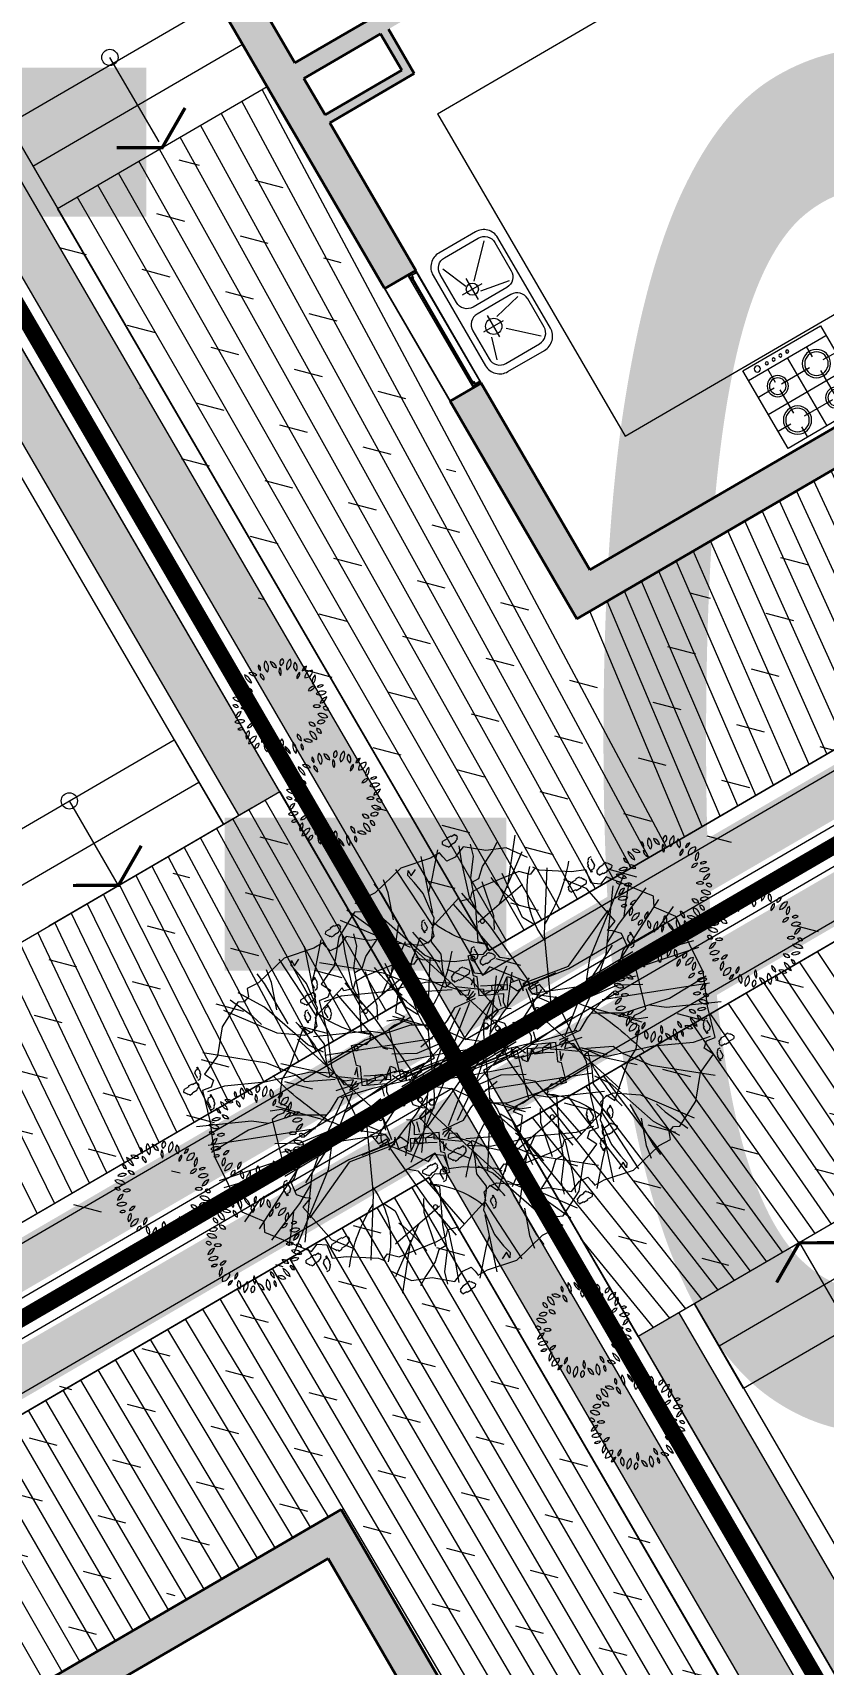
# Model space of a CAD drawing. Header units: millimetres. Extents: x 403824132 to 733479728, y 1974822364 to 2151530530.
# Drawn here: x 568696584 to 568701455, y 2063086660 to 2063096711 of the extents above; entities that cross this region are included whole.
import ezdxf
from ezdxf.enums import TextEntityAlignment as Align
from ezdxf.xclip import XClip

# ---------------------------------------------------------------- set-up
doc = ezdxf.new("R2010")
doc.units = ezdxf.units.MM
doc.linetypes.add('ACAD_ISO07W100', pattern=[3, 0, -3])
doc.linetypes.add('CENTER', pattern=[3, 1.5, -0.5, 0.5, -0.5])
for name, color, linetype, lineweight in [('A-DIM', 251, 'Continuous', 15), ('A-HATCH', 251, 'Continuous', 5), ('A-TUONG', 255, 'Continuous', 35), ('E- CHU THICH', 162, 'Continuous', 13), ('E- RANH GIOI', 1, 'CENTER', 13), ('E- THAY', 9, 'Continuous', 20), ('E-Manh', 251, 'Continuous', 13), ('i_Cay', 114, 'Continuous', 13), ('i_Hatch', 250, 'Continuous', 13), ('i_ThietBi', 32, 'Continuous', 13), ('LD-CUA', 146, 'Continuous', 13), ('LD-THAY', 9, 'Continuous', 13), ('Wipeout', 252, 'ACAD_ISO07W100', 0)]:
    doc.layers.add(name, color=color, linetype=linetype, lineweight=lineweight)
for name, color, linetype in [('ChiaLo', 128, 'CENTER'), ('loKBT', 42, 'Continuous'), ('text', 7, 'Continuous')]:
    doc.layers.add(name, color=color, linetype=linetype)
doc.styles.add('text', font='')
doc.styles.get('text').set_extended_font_data('.VnArial NarrowH')

# ---------------------------------------------------------------- blocks, each defined once
blk = doc.blocks.new('A$C2ED4656C')
blk.add_wipeout([(432.09, 910), (480.9, 907.66), (546.66, 896.48), (608.98, 876.78), (692.17, 834.35), (754.34, 787.04), (813.89, 722.78), (858.22, 653.7), (891.59, 573.45), (911.26, 476.64), (913.06, 408.88), (902.68, 328.53), (877.96, 248.66), (831.52, 161.66), (778.56, 96.3), (701.34, 31.65), (629.01, -8.39), (563.62, -32.04), (488.21, -46.88), (402.78, -49.01), (308.58, -33.45), (225.91, -2.78), (146.73, 45.1), (71.56, 114.76), (24.77, 178.37), (-14.12, 256.77), (-36.77, 333.96), (-46.47, 431.35), (-41.56, 498.47), (-25.1, 571.64), (-0.58, 634.82), (37.64, 701.43), (69.8, 743.21), (103.01, 778.08), (165.07, 827.91), (224.2, 861.95), (305.16, 892.52), (368.08, 905.52), (428.37, 909.97)]).dxf.layer = 'Wipeout'
at = {"color": 8}
for radius in [480, 410]:
    blk.add_circle((433.53, 430), radius, dxfattribs=at)
at = {"style": 'text'}
blk.add_attdef('CT1', text='', height=350, rotation=0, dxfattribs=at).set_placement((433.53, 430), align=Align.MIDDLE)
blk = doc.blocks.new('MA LO')
at = {"layer": 'text'}
ref = blk.add_blockref('A$C2ED4656C', (-59922, -71293, 0), dxfattribs=dict(at, xscale=20.97916607567742, yscale=20.97916607567742, zscale=20.97916607567742, rotation=4.338240580515711))
ref.add_attrib('CT1', 'BT-02', dxfattribs={"layer": '0', "height": 8265.4, "style": 'text', "width": 0.75}).set_placement((-51536, -61610, 0), align=Align.MIDDLE)
blk = doc.blocks.new('A$C395E768C')
at = {"layer": 'i_ThietBi'}
for p, q in [((-125, -65.8), (-125, 0)), ((0, -438.6), (0, 0)), ((125, -85.5), (125, 0)), ((-168.9, -109.6), (-250, -109.6)), ((-125, -304.8), (-125, -153.5)), ((100.9, -109.6), (-81.1, -109.6)), ((125, -285.1), (125, -133.8)), ((149.1, -109.6), (250, -109.6)), ((-250, -219.3), (250, -219.3)), ((-149.1, -328.9), (-250, -328.9)), ((-125, -353.1), (-125, -438.6)), ((-100.9, -328.9), (81.1, -328.9)), ((168.9, -328.9), (250, -328.9)), ((-250, -438.6), (250, -438.6)), ((125, -372.8), (125, -438.6))]:
    blk.add_line(p, q, dxfattribs=at)
blk.add_lwpolyline([(250, -500), (250, 0), (-250, 0), (-250, -500)], close=True, dxfattribs=at)
for centre, radius in [((-125, -109.6), 78.9), ((-125, -109.6), 65.8), ((125, -109.6), 59.2), ((125, -109.6), 46.1), ((-125, -328.9), 59.2), ((125, -328.9), 78.9), ((125, -328.9), 65.8), ((-125, -328.9), 46.1), ((-175.4, -469.3), 17.5), ((-114, -469.3), 8.77), ((-70.2, -469.3), 8.77), ((-26.3, -469.3), 8.77), ((17.5, -469.3), 8.77)]:
    blk.add_circle(centre, radius, dxfattribs=at)
blk = doc.blocks.new('CR')
at = {"layer": 'i_ThietBi', "ltscale": 0.5}
for p, q in [((7158371, 838004), (7158534, 837855)), ((7158637, 837855), (7158679, 837993)), ((7158592, 837879), (7158592, 837729)), ((7158371, 837721), (7158545, 837763)), ((7158525, 837805), (7158664, 837805)), ((7158550, 837577), (7158368, 837611)), ((7158524, 837542), (7158663, 837542)), ((7158591, 837616), (7158591, 837466)), ((7158556, 837505), (7158379, 837322)), ((7158618, 837507), (7158685, 837345))]:
    blk.add_line(p, q, dxfattribs=at)
for points in [[(7158297, 837989), (7158297, 837347, 0.414214), (7158397, 837247), (7158657, 837247, 0.414214), (7158757, 837347), (7158757, 837989, 0.414214), (7158657, 838089), (7158397, 838089, 0.414214)], [(7158327, 837964), (7158327, 837764, 0.414214), (7158402, 837689), (7158642, 837689, 0.414214), (7158717, 837764), (7158717, 837964, 0.414214), (7158642, 838039), (7158402, 838039, 0.414214)], [(7158327, 837564, -0.414214), (7158402, 837639), (7158642, 837639, -0.414214), (7158717, 837564), (7158717, 837364, -0.414214), (7158642, 837289), (7158402, 837289, -0.414214), (7158327, 837364)]]:
    blk.add_lwpolyline(points, format="xyb", close=True, dxfattribs=at)
for centre, radius in [((7158592, 837805), 50), ((7158591, 837542), 37.5)]:
    blk.add_circle(centre, radius, dxfattribs=at)
blk = doc.blocks.new('SFFSF')
h = blk.add_hatch(color=250)
h.paths.add_polyline_path([(339647, 104917), (339647, 104892), (339678, 104892), (339678, 104899), (339675, 104899, 1), (339675, 104897), (339677, 104897), (339677, 104893), (339663, 104893), (339663, 104916), (339677, 104916), (339677, 104912), (339675, 104912, 1), (339675, 104911), (339678, 104911), (339678, 104917)])
h.paths.add_polyline_path([(339648, 104916), (339662, 104916), (339662, 104893), (339648, 104893)], flags=16)
blk.add_lwpolyline([(339663, 104893), (339663, 104916), (339677, 104916), (339677, 104912), (339675, 104912, 1), (339675, 104911), (339678, 104911), (339678, 104917), (339647, 104917), (339647, 104892), (339678, 104892), (339678, 104899), (339675, 104899, 1), (339675, 104897), (339677, 104897), (339677, 104893)], format="xyb", close=True)
blk.add_lwpolyline([(339662, 104893), (339662, 104916), (339648, 104916), (339648, 104893)], close=True)
blk = doc.blocks.new('DDDDA')
blk.add_hatch(color=250).paths.add_polyline_path([(339344, 104971), (339344, 104969), (339333, 104969), (339333, 104958), (339344, 104958), (339344, 104957, 0.240391), (339347, 104961), (339336, 104961), (339336, 104967), (339347, 104967, 0.240391)])
blk.add_lwpolyline([(339344, 104971), (339344, 104969), (339333, 104969), (339333, 104958), (339344, 104958), (339344, 104957, 0.240391), (339347, 104961), (339336, 104961), (339336, 104967), (339347, 104967, 0.240391)], format="xyb", close=True)
blk = doc.blocks.new('*U234')
for points in [[(22, 22), (0, 22), (0, 28), (1, 28), (1, 23), (18, 23), (18, 63), (9, 63), (9, 72), (5, 74), (5, 83), (9, 86), (9, 93), (1, 93), (1, 89), (0, 89), (0, 94), (10, 94), (10, 93), (10, 91), (10, 82), (9, 82), (9, 84), (6, 82), (6, 75), (9, 73), (9, 75), (10, 75), (10, 64), (19, 64), (19, 23), (22, 23)], [(1045, 22), (1067, 22), (1067, 28), (1065, 28), (1065, 23), (1049, 23), (1049, 63), (1058, 63), (1058, 72), (1062, 74), (1062, 83), (1058, 86), (1058, 93), (1065, 93), (1065, 89), (1067, 89), (1067, 94), (1057, 94), (1057, 93), (1057, 91), (1057, 82), (1058, 82), (1058, 84), (1060, 82), (1060, 75), (1058, 73), (1058, 75), (1057, 75), (1057, 64), (1048, 64), (1048, 23), (1045, 23)]]:
    blk.add_hatch(color=250).paths.add_polyline_path(points)
for p, q in [((10, 94), (1057, 94)), ((22, 22), (1045, 22))]:
    blk.add_line(p, q)
for points in [[(9, 93), (9, 86), (5, 83), (5, 74), (9, 72), (9, 63), (18, 63), (18, 23), (1, 23), (1, 28), (0, 28), (0, 22), (22, 22), (22, 23), (19, 23), (19, 64), (10, 64), (10, 75), (9, 75), (9, 73), (6, 75), (6, 82), (9, 84), (9, 82), (10, 82), (10, 93), (10, 93), (10, 94), (0, 94), (0, 89), (1, 89), (1, 93), (9, 93)], [(1058, 93), (1058, 86), (1062, 83), (1062, 74), (1058, 72), (1058, 63), (1049, 63), (1049, 23), (1065, 23), (1065, 28), (1067, 28), (1067, 22), (1045, 22), (1045, 23), (1048, 23), (1048, 64), (1057, 64), (1057, 75), (1058, 75), (1058, 73), (1060, 75), (1060, 82), (1058, 84), (1058, 82), (1057, 82), (1057, 93), (1057, 93), (1057, 94), (1067, 94), (1067, 89), (1065, 89), (1065, 93), (1058, 93)]]:
    blk.add_lwpolyline(points)
blk.add_lwpolyline([(1031, 76), (36, 76), (36, 82), (1031, 82)], close=True)
at = {"xscale": -1, "rotation": 180}
blk.add_blockref('SFFSF', (-339635, 104983), dxfattribs=at)
blk.add_blockref('DDDDA', (-339300, -104885))
at = {"xscale": -1}
blk.add_blockref('DDDDA', (340366, -104885), dxfattribs=at)
at = {"rotation": 180}
blk.add_blockref('SFFSF', (340701, 104983), dxfattribs=at)
blk = doc.blocks.new('TANG 1 BT1')
at = {"layer": 'A-HATCH'}
h = blk.add_hatch(color=256, dxfattribs=at)
h.dxf.hatch_style = 1
h.paths.add_polyline_path([(7158834, 839217), (7158834, 837892), (7159054, 837892), (7159054, 839437), (7153914, 839437), (7153914, 839217)])
h.paths.add_polyline_path([(7150554, 839437), (7150554, 838369), (7150774, 838369), (7150774, 839217), (7151514, 839217), (7151514, 839437)])
h.paths.add_polyline_path([(7150774, 836569), (7150554, 836569), (7150554, 835617), (7151104, 835617), (7151104, 835319), (7151324, 835319), (7151324, 835617), (7152824, 835617), (7152824, 833427), (7152714, 833427), (7152714, 833317), (7152934, 833317), (7152934, 835727), (7150774, 835727)])
h.paths.add_polyline_path([(7151324, 834519), (7151104, 834519), (7151104, 832827), (7151324, 832827), (7151324, 833317), (7151914, 833317), (7151914, 833427), (7151324, 833427)])
h.paths.add_polyline_path([(7158834, 835617), (7158834, 834617), (7159054, 834617), (7159054, 835947), (7159054, 837092), (7158834, 837092), (7158834, 836042), (7158234, 836042), (7158234, 835727), (7156074, 835727), (7156074, 835617)])
h.paths.add_polyline_path([(7158834, 835727), (7158289, 835727), (7158289, 835987), (7158834, 835987)], flags=16)
h.paths.add_polyline_path([(7158434, 831597), (7158434, 831392), (7158834, 831392), (7158834, 827617), (7158354, 827617), (7158354, 827397), (7159054, 827397), (7159054, 832817), (7158834, 832817), (7158834, 831817), (7156074, 831817), (7156074, 831597)])
h.paths.add_polyline_path([(7158834, 831597), (7158834, 831447), (7158489, 831447), (7158489, 831597)], flags=16)
h.paths.add_polyline_path([(7152934, 831707), (7152934, 831817), (7151324, 831817), (7151324, 831927), (7151104, 831927), (7151104, 831817), (7150554, 831817), (7150554, 830867), (7150774, 830867), (7150774, 831707)])
h.paths.add_polyline_path([(7150554, 828527), (7150774, 828527), (7150774, 830067), (7150554, 830067)])
h.paths.add_polyline_path([(7151704, 827397), (7152404, 827397), (7152404, 827617), (7150774, 827617), (7150774, 827727), (7150554, 827727), (7150554, 827617), (7150554, 827397), (7151404, 827397), (7151404, 827397)])
h.paths.add_polyline_path([(7154605, 827617), (7154605, 827397), (7155304, 827397), (7155304, 827397), (7155604, 827397), (7156654, 827397), (7156654, 827617)])
h.paths.add_polyline_path([(7150304, 831817), (7150304, 831197), (7150554, 831197), (7150554, 831307), (7150414, 831307), (7150414, 831707), (7150554, 831707), (7150554, 831817)])
h.paths.add_polyline_path([(7150304, 836228), (7150304, 835617), (7150554, 835617), (7150554, 835727), (7150414, 835727), (7150414, 836118), (7150554, 836118), (7150554, 836228)])
at = {"layer": 'A-TUONG'}
for p, q in [((7159054, 839437), (7153914, 839437)), ((7159054, 837892), (7159054, 839437)), ((7158834, 839217), (7153914, 839217)), ((7158834, 837892), (7158834, 839217)), ((7158834, 837892), (7159054, 837892)), ((7158834, 837092), (7159054, 837092)), ((7158834, 836042), (7158834, 837092)), ((7159054, 835837), (7159054, 837087)), ((7158834, 836042), (7158234, 836042)), ((7158234, 836042), (7158234, 835727)), ((7158834, 835987), (7158289, 835987)), ((7158289, 835987), (7158289, 835727)), ((7158834, 835727), (7158834, 835987)), ((7159054, 835947), (7159054, 834617)), ((7158834, 835727), (7158289, 835727)), ((7158834, 835617), (7156074, 835617)), ((7158834, 834617), (7158834, 835617))]:
    blk.add_line(p, q, dxfattribs=at)
at = {"layer": 'E- CHU THICH'}
blk.add_lwpolyline([(7159799, 835617), (7159799, 835017)], dxfattribs=at)
blk.add_circle((7159799, 835017), 50, dxfattribs=at)
at = {"layer": 'E- THAY'}
blk.add_lwpolyline([(7158834, 837892), (7159054, 837892), (7159054, 837092), (7158834, 837092)], close=True, dxfattribs=at)
at = {"layer": 'i_ThietBi', "ltscale": 0.5}
for p, q in [((7158234, 838617), (7156074, 838617)), ((7158234, 836327), (7158234, 838617)), ((7158234, 836327), (7157015, 836327))]:
    blk.add_line(p, q, dxfattribs=at)
at = {"layer": 'A-TUONG'}
blk.add_blockref('CR', (0, -176), dxfattribs=at)
at = {"layer": 'i_ThietBi', "ltscale": 0.5, "xscale": -1.1, "yscale": 1.1, "zscale": 1.1}
blk.add_blockref('A$C395E768C', (7157132, 839185), dxfattribs=at)
at = {"layer": 'LD-CUA', "xscale": 0.7500000000001072, "yscale": 0.7500000000001072, "zscale": 0.7500000000001072, "rotation": 270}
blk.add_blockref('*U234', (7158818, 837892), dxfattribs=at)
blk = doc.blocks.new('mb-cay40')
at = {"color": 0, "linetype": 'ByBlock'}
for centre, radius, start, end in [((-554, 556), 69.9, 25.4537, 116.6852), ((-522, 648), 69.9, 205.4537, 296.6852), ((-427, 694), 54.1, 146.8151, 244.0193), ((-496, 675), 54.1, 326.8151, 64.0193), ((-390, 597), 66.9, 168.8066, 257.6391), ((-470, 545), 66.9, 348.8066, 77.6391), ((-300, 710), 100, 149.4737, 231.7586), ((-448, 683), 100, 329.4737, 51.7586), ((-231, 779), 98.1, 192.306, 259.6849), ((-344, 662), 98.1, 12.306, 79.6849), ((-148, 638), 79.7, 145.5248, 220.8327), ((-273, 631), 79.7, 325.5248, 40.8327), ((-136, 737), 62.9, 125.4093, 202.7101), ((-231, 764), 62.9, 305.4093, 22.7101), ((16, 684), 137, 133.8117, 194.3077), ((-211, 749), 137, 313.8117, 14.3077), ((113, 711), 137, 163.4642, 212.7906), ((49, 562), 68.8, 103.8914, 198.9039), ((-134, 676), 137, 343.4642, 32.7906), ((-33, 607), 68.8, 283.8914, 18.9039), ((138, 616), 80.6, 104.1004, 168.465), ((40, 710), 80.6, 284.1004, 348.465), ((230, 506), 141, 100.3005, 160.4476), ((72, 692), 141, 280.3005, 340.4476), ((-680, 301), 102, 69.7201, 135.6489), ((-654, 503), 44.2, 163.4933, 274.4697), ((-693, 471), 44.2, 343.4933, 94.4697), ((-542, 597), 98.1, 183.3189, 263.1904), ((-651, 494), 98.1, 3.3189, 83.1904), ((-620, 357), 75.8, 22.5723, 98.3335), ((-561, 461), 75.8, 202.5723, 278.3335), ((213, 369), 79.6, 86.0282, 161.3698), ((143, 474), 79.6, 266.0282, 341.3698), ((260, 521), 76.9, 122.5817, 207.18), ((150, 551), 76.9, 302.5817, 27.18), ((300, 426), 53.5, 59.9815, 155.6676), ((278, 494), 53.5, 239.9815, 335.6676), ((-767, 152), 75.6, 44.2576, 108.5927), ((-736, 277), 75.6, 224.2576, 288.5927), ((-743, 226), 96, 30.9482, 110.5784), ((-695, 365), 96, 210.9482, 290.5784), ((-718, 468), 102, 249.7201, 315.6489), ((-638, 119), 83.9, 60.5095, 129.292), ((243, 141), 78, 58.8748, 131.2135), ((232, 267), 78, 238.8748, 311.2135), ((320, 284), 110, 64.7353, 140.5781), ((282, 453), 110, 244.7353, 320.5781), ((359, 242), 79.1, 90.2529, 173.5221), ((280, 330), 79.1, 270.2529, 353.5221), ((-787, 176), 111, 280.8762, 345.4479), ((-659, 40), 111, 100.8762, 165.4479), ((-690, -39), 87.4, 54.9745, 151.3792), ((-716, 74), 87.4, 234.9745, 331.3792), ((-649, 257), 83.9, 240.5095, 309.292), ((159, -75), 77.3, 28.8072, 103.9199), ((208, 37), 77.3, 208.8072, 283.9199), ((314, -59), 90.4, 71.3712, 141.7535), ((272, 83), 90.4, 251.3712, 321.7535), ((293, 25), 97.6, 29.1952, 106.7189), ((350, 166), 97.6, 209.1952, 286.7189), ((344, 142), 53.6, 28.1981, 112.1918), ((371, 217), 53.6, 208.1981, 292.1918), ((-675, -123), 70, 71.8192, 140.0818), ((-707, -12), 70, 251.8192, 320.0818), ((-557, -163), 78, 113.4753, 203.456), ((-660, -123), 78, 293.4753, 23.456), ((-617, 21), 75, 267.1724, 337.2365), ((-551, -83), 75, 87.1724, 157.2365), ((-605, -147), 107, 271.6328, 352.0268), ((-496, -269), 107, 91.6328, 172.0268), ((-342, -221), 95.9, 122.8873, 186.7253), ((-489, -152), 95.9, 302.8873, 6.7253), ((-133, -236), 75.4, 148.7877, 221.5977), ((-253, -247), 75.4, 328.7877, 41.5977), ((-19, -211), 70.3, 353.65, 74.6514), ((70, -151), 70.3, 173.65, 254.6514), ((113, -290), 96.7, 38.6962, 106.2415), ((162, -137), 96.7, 218.6962, 286.2415), ((133, -213), 116, 6.5487, 76.8911), ((275, -87), 116, 186.5487, 256.8911), ((243, -118), 50.7, 359.2557, 87.6287), ((296, -68), 50.7, 179.2557, 267.6287), ((-473, -294), 49.3, 76.5419, 193.4774), ((-509, -257), 49.3, 256.5419, 13.4774), ((-314, -281), 91.1, 159.117, 230.3606), ((-457, -318), 91.1, 339.117, 50.3606), ((-220, -348), 109, 122.117, 201.7275), ((-379, -297), 109, 302.117, 21.7275), ((-170, -364), 62.5, 129.7475, 206.0709), ((-267, -343), 62.5, 309.7475, 26.0709), ((-160, -372), 84.6, 5.3196, 80.419), ((-61, -281), 84.6, 185.3196, 260.419), ((100, -278), 148, 165.2071, 218.3217), ((-159, -332), 148, 345.2071, 38.3217), ((110, -276), 64.3, 156.7754, 231.288), ((11, -301), 64.3, 336.7754, 51.288)]:
    blk.add_arc(centre, radius, start, end, dxfattribs=at)
blk = doc.blocks.new('mb-cay34')
for p, q in [((-140.5, 547.3), (-262.1, 817.2)), ((-246.9, 741.1), (-76, 813.4)), ((68.4, 269.9), (-144.3, 813.4)), ((-106.4, 585.3), (-102.6, 817.2)), ((-76, 813.4), (254.5, 836.2)), ((117.7, 535.9), (49.4, 859)), ((136.7, 687.9), (95, 855.2)), ((148.1, 528.3), (174.7, 874.2)), ((170.9, 395.3), (379.8, 802)), ((246.9, 722.1), (307.7, 851.4)), ((254.5, 836.2), (357, 760.1)), ((-472.5, 721.9), (-472.5, 746.2)), ((-472.5, 746.2), (-468.4, 746.2)), ((-468.4, 721.9), (-472.5, 721.9)), ((-456.3, 782.7), (-468.4, 774.6)), ((-468.4, 746.2), (-468.4, 774.6)), ((-468.4, 697.5), (-468.4, 721.9)), ((-456.3, 782.7), (-452.2, 778.7)), ((-452.2, 778.7), (-448.2, 778.7)), ((-448.2, 778.7), (-448.2, 774.6)), ((-448.2, 774.6), (-444.1, 774.6)), ((-444.1, 774.6), (-440, 770.6)), ((-440, 770.6), (-436, 770.6)), ((-436, 709.7), (-440, 701.6)), ((-440, 701.6), (-440, 697.5)), ((-436, 770.6), (-436, 766.5)), ((-436, 766.5), (-431.9, 762.5)), ((-431.9, 717.8), (-436, 709.7)), ((-431.9, 762.5), (-427.9, 762.5)), ((-427.9, 746.2), (-431.9, 742.2)), ((-431.9, 742.2), (-431.9, 717.8)), ((-427.9, 762.5), (-427.9, 746.2)), ((-414, 691.7), (-246.9, 741.1)), ((-305.3, 702.7), (-300.4, 702.7)), ((-300.4, 702.7), (-300.4, 688.1)), ((246.9, 524.5), (246.9, 722.1)), ((292.5, 323.1), (584.9, 703.1)), ((357, 760.1), (410.2, 786.7)), ((372.2, 547.3), (467.2, 775.3)), ((410.2, 786.7), (626.7, 619.5)), ((459.6, 646.1), (539.4, 710.7)), ((-536.1, 655.6), (-536.1, 651.5)), ((-528, 655.6), (-536.1, 655.6)), ((-503.7, 651.5), (-536.1, 651.5)), ((-535.6, 528.3), (-486.2, 638.5)), ((-515.8, 680), (-528, 667.8)), ((-528, 667.8), (-528, 655.6)), ((-483.4, 680), (-515.8, 680)), ((-503.7, 655.6), (-503.7, 651.5)), ((-491.5, 655.6), (-503.7, 655.6)), ((-487.5, 659.7), (-491.5, 659.7)), ((-491.5, 659.7), (-491.5, 655.6)), ((-483.4, 663.7), (-487.5, 663.7)), ((-487.5, 663.7), (-487.5, 659.7)), ((-486.2, 638.5), (-433, 611.9)), ((-475.3, 671.8), (-483.4, 663.7)), ((-479.3, 684), (-475.3, 684)), ((-475.3, 684), (-475.3, 671.8)), ((-460.3, 697.5), (-468.4, 697.5)), ((-460.3, 693.5), (-460.3, 697.5)), ((-448.2, 693.5), (-460.3, 693.5)), ((-448.2, 697.5), (-448.2, 693.5)), ((-440, 697.5), (-448.2, 697.5)), ((-433, 611.9), (-406.4, 642.3)), ((-406.4, 642.3), (-414, 691.7)), ((-376, 577.7), (-395, 672.7)), ((-373.4, 668.6), (-373.4, 663.7)), ((-363.7, 668.6), (-373.4, 668.6)), ((-334.5, 663.7), (-373.4, 663.7)), ((-349.1, 697.8), (-363.7, 683.2)), ((-363.7, 683.2), (-363.7, 668.6)), ((-310.2, 697.8), (-349.1, 697.8)), ((-334.5, 668.6), (-334.5, 663.7)), ((-319.9, 668.6), (-334.5, 668.6)), ((-319.9, 673.5), (-319.9, 668.6)), ((-315, 673.5), (-319.9, 673.5)), ((-315, 678.3), (-315, 673.5)), ((-310.2, 678.3), (-315, 678.3)), ((-300.4, 688.1), (-310.2, 678.3)), ((201.3, 471.3), (136.7, 687.9)), ((269.7, 410.5), (566, 627.1)), ((395, 596.7), (459.6, 646.1)), ((626.7, 619.5), (607.7, 573.9)), ((649.8, 615.8), (649.8, 640.2)), ((649.8, 640.2), (653.8, 640.2)), ((653.8, 615.8), (649.8, 615.8)), ((666, 676.7), (653.8, 668.6)), ((653.8, 640.2), (653.8, 668.6)), ((653.8, 591.5), (653.8, 615.8)), ((666, 676.7), (670, 672.6)), ((670, 672.6), (674.1, 672.6)), ((674.1, 672.6), (674.1, 668.6)), ((674.1, 668.6), (678.2, 668.6)), ((678.2, 668.6), (682.2, 664.5)), ((682.2, 664.5), (686.3, 664.5)), ((686.3, 664.5), (686.3, 660.5)), ((686.3, 660.5), (690.3, 656.4)), ((690.3, 656.4), (694.4, 656.4)), ((694.4, 640.2), (690.3, 636.1)), ((690.3, 636.1), (690.3, 611.8)), ((694.4, 656.4), (694.4, 640.2)), ((-657.1, 429.5), (-535.6, 528.3)), ((-368.4, 319.3), (-588.7, 589.1)), ((-284.9, 380.1), (-376, 577.7)), ((-83.6, 475.1), (-140.5, 547.3)), ((-53.2, 334.5), (-106.4, 585.3)), ((155.7, 467.5), (117.7, 535.9)), ((159.5, 372.5), (148.1, 528.3)), ((315.3, 444.7), (372.2, 547.3)), ((607.7, 573.9), (638.1, 532.1)), ((638.1, 532.1), (714.1, 543.5)), ((661.9, 591.5), (653.8, 591.5)), ((661.9, 587.4), (661.9, 591.5)), ((674.1, 587.4), (661.9, 587.4)), ((682.2, 591.5), (674.1, 591.5)), ((674.1, 591.5), (674.1, 587.4)), ((686.3, 603.6), (682.2, 595.5)), ((682.2, 595.5), (682.2, 591.5)), ((690.3, 611.8), (686.3, 603.6)), ((698.4, 567.5), (688.6, 567.5)), ((688.6, 567.5), (688.6, 562.7)), ((727.6, 562.7), (688.6, 562.7)), ((713, 596.7), (698.4, 582.1)), ((698.4, 582.1), (698.4, 567.5)), ((751.9, 596.7), (713, 596.7)), ((714.1, 543.5), (744.5, 471.3)), ((742.2, 567.5), (727.6, 567.5)), ((727.6, 567.5), (727.6, 562.7)), ((747, 572.4), (742.2, 572.4)), ((742.2, 572.4), (742.2, 567.5)), ((751.9, 577.3), (747, 577.3)), ((747, 577.3), (747, 572.4)), ((761.6, 587), (751.9, 577.3)), ((756.8, 601.6), (761.6, 601.6)), ((761.6, 601.6), (761.6, 587)), ((151.9, 190), (292.5, 463.7)), ((645, 444.1), (645, 473.4)), ((645, 473.4), (649.8, 473.4)), ((649.8, 444.1), (645, 444.1)), ((664.4, 517.2), (649.8, 507.4)), ((649.8, 473.4), (649.8, 507.4)), ((649.8, 414.9), (649.8, 444.1)), ((664.4, 517.2), (669.3, 512.3)), ((669.3, 512.3), (674.2, 512.3)), ((674.2, 512.3), (674.2, 507.4)), ((674.2, 507.4), (679, 507.4)), ((679, 507.4), (683.9, 502.6)), ((683.9, 502.6), (688.8, 502.6)), ((688.8, 502.6), (688.8, 497.7)), ((688.8, 497.7), (693.6, 492.8)), ((693.6, 439.3), (688.8, 429.5)), ((693.6, 492.8), (698.5, 492.8)), ((698.5, 473.4), (693.6, 468.5)), ((693.6, 468.5), (693.6, 439.3)), ((698.5, 492.8), (698.5, 473.4)), ((744.5, 471.3), (839.4, 326.9)), ((-729.3, 288.9), (-657.1, 429.5)), ((-478.6, 190), (-729.3, 376.3)), ((-208.9, 140.6), (-284.9, 380.1)), ((-114, 376.3), (-136.7, 433.3)), ((-53.2, 323.1), (-114, 376.3)), ((121.5, 231.8), (170.9, 395.3)), ((132.9, 250.8), (269.7, 410.5)), ((528, 178.6), (828, 368.7)), ((659.6, 414.9), (649.8, 414.9)), ((659.6, 410.1), (659.6, 414.9)), ((674.2, 410.1), (659.6, 410.1)), ((683.9, 414.9), (674.2, 414.9)), ((674.2, 414.9), (674.2, 410.1)), ((688.8, 429.5), (683.9, 419.8)), ((683.9, 419.8), (683.9, 414.9)), ((-622.9, 258.4), (-759.7, 319.3)), ((-714.1, 258.4), (-729.3, 288.9)), ((-239.3, 220.4), (-368.4, 319.3)), ((15.2, 216.6), (-53.2, 334.5)), ((60.8, 262.2), (76, 345.9)), ((167.1, 224.2), (292.5, 323.1)), ((839.4, 326.9), (869.8, 304.1)), ((858.4, 307.9), (843.2, 273.7)), ((843.2, 273.7), (888.8, 228)), ((-634.3, 178.6), (-771.1, 262.2)), ((-767.3, 209), (-725.5, 224.2)), ((-763.5, 140.6), (-767.3, 209)), ((-725.5, 224.2), (-714.1, 258.4)), ((-341.9, 79.8), (-634.3, 178.6)), ((-562.2, 239.4), (-622.9, 258.4)), ((-395, 68.4), (-478.6, 190)), ((-178.5, 193.8), (-239.3, 220.4)), ((-106.4, 45.6), (-178.5, 193.8)), ((0, 57), (121.5, 231.8)), ((0, 0), (151.9, 190)), ((34.2, 182.4), (15.2, 216.6)), ((22.8, 152), (45.6, 212.8)), ((45.6, 212.8), (60.8, 262.2)), ((182.3, 19), (528, 178.6)), ((888.8, 228), (919.2, 11.4)), ((-809.1, -45.6), (-763.5, 140.6)), ((-744.5, 114), (-809.1, 121.6)), ((-493.8, 114), (-744.5, 114)), ((-588.7, 129.2), (-729.3, 79.8)), ((-140.5, 34.2), (-208.9, 140.6)), ((-15.2, 83.6), (22.8, 152)), ((600.1, 155.8), (664.7, 121.6)), ((664.7, 121.6), (923, 144.4)), ((-729.3, 79.8), (-801.5, 68.4)), ((-402.6, 0), (-486.2, -64.6)), ((-383.6, 11.4), (-402.6, 0)), ((-391.2, 22.8), (-395, 68.4)), ((-300.1, 0), (-383.6, 11.4)), ((-265.9, 26.6), (-341.9, 79.8)), ((-224.1, 34.2), (-300.1, 0)), ((-136.7, 60.8), (-224.1, 34.2)), ((-72.2, 3.8), (-136.7, 60.8)), ((-110.2, 22.8), (-60.8, 19)), ((-41.8, -72.2), (-110.2, 22.8)), ((-57, -38), (-72.2, 3.8)), ((-60.8, 19), (-38, -15.2)), ((-41.8, -49.4), (-19, 7.6)), ((-19, 7.6), (-19, -41.8)), ((-3.8, -38), (-15.2, 83.6)), ((121.5, -19), (182.3, 19)), ((243.1, 30.4), (307.7, 19)), ((307.7, 19), (307.7, -34.2)), ((748.3, -7.6), (938.2, 30.4)), ((919.2, 11.4), (919.2, -45.6)), ((-455.8, -38), (-816.6, -19)), ((-774.9, -209), (-809.1, -45.6)), ((-512.8, -72.2), (-809.1, -171)), ((-755.9, -57), (-778.7, -72.2)), ((-778.7, -72.2), (-744.5, -72.2)), ((-744.5, -72.2), (-763.5, -110.2)), ((-706.5, -68.4), (-755.9, -57)), ((-630.5, -79.8), (-706.5, -68.4)), ((-524.2, -68.4), (-630.5, -79.8)), ((-486.2, -64.6), (-524.2, -68.4)), ((-103.7, -87.2), (-75.9, -55.7)), ((-55.3, -66.2), (-103.7, -87.2)), ((-7.6, -64.6), (-98.8, -106.4)), ((-38, -15.2), (-57, -38)), ((-49.8, -64.2), (-23.2, -102.2)), ((-19, -41.8), (-26.6, -53.2)), ((-23.2, -102.2), (3.4, -87)), ((-22.8, -83.6), (41.8, -212.8)), ((-7.5, -60.8), (49.5, -182.4)), ((3.4, -87), (3.4, -140.2)), ((106.4, -114), (121.5, -19)), ((110.2, -91.2), (125.3, -34.2)), ((307.7, -34.2), (368.4, -22.8)), ((368.4, -22.8), (714.1, -53.2)), ((501.4, -45.6), (539.4, -91.2)), ((683.7, -41.8), (748.3, -7.6)), ((714.1, -53.2), (942, -95)), ((919.2, -45.6), (892.6, -72.2)), ((892.6, -72.2), (907.8, -121.6)), ((-668.5, -155.8), (-793.9, -266.1)), ((-622.9, -110.2), (-668.5, -155.8)), ((-114, -91.2), (-220.3, -121.6)), ((-220.3, -121.6), (-212.7, -152)), ((-212.7, -152), (-186.1, -193.8)), ((-98.8, -106.4), (-114, -91.2)), ((-47.9, -97.4), (20.4, -226.6)), ((3.4, -140.2), (-19.4, -151.6)), ((-19.4, -151.6), (-4.2, -189.7)), ((30.4, -152), (15.2, -201.4)), ((45.6, -152), (102.6, -136.8)), ((49.5, -182.4), (87.5, -159.6)), ((87.5, -159.6), (125.5, -155.8)), ((117.7, -152), (110.2, -91.2)), ((125.5, -155.8), (140.7, -178.6)), ((539.4, -91.2), (915.4, -163.4)), ((926.8, -121.6), (862.2, -326.9)), ((907.8, -121.6), (926.8, -121.6)), ((-774.9, -266.1), (-774.9, -209)), ((-258.3, -205.2), (-444.4, -296.5)), ((-349.4, -258.4), (-406.4, -566.3)), ((-220.3, -243.2), (-258.3, -205.2)), ((-212.7, -231.8), (-220.3, -243.2)), ((-197.5, -228), (-212.7, -231.8)), ((-186.1, -193.8), (-197.5, -228)), ((3.4, -216.3), (-19.4, -246.7)), ((-19.4, -246.7), (-0.4, -261.9)), ((41.8, -212.8), (-15.2, -243.2)), ((-4.2, -189.7), (33.8, -189.7)), ((-0.4, -261.9), (22.4, -261.9)), ((33.8, -189.7), (3.4, -216.3)), ((19, -247), (26.6, -292.7)), ((26.6, -231.8), (76, -254.6)), ((76, -254.6), (72.2, -311.7)), ((-823.6, -338.7), (-819.6, -338.7)), ((-823.6, -363.1), (-823.6, -338.7)), ((-807.4, -302.2), (-819.6, -310.3)), ((-819.6, -338.7), (-819.6, -310.3)), ((-807.4, -302.2), (-803.3, -306.3)), ((-803.3, -306.3), (-799.3, -306.3)), ((-799.3, -306.3), (-799.3, -310.3)), ((-799.3, -310.3), (-795.2, -310.3)), ((-795.2, -310.3), (-791.2, -314.4)), ((-791.2, -314.4), (-787.1, -314.4)), ((-787.1, -314.4), (-787.1, -318.4)), ((-787.1, -318.4), (-783.1, -322.5)), ((-783.1, -322.5), (-779, -322.5)), ((-779, -338.7), (-783.1, -342.8)), ((-783.1, -342.8), (-783.1, -367.1)), ((-779, -322.5), (-779, -338.7)), ((-748.3, -269.9), (-774.9, -266.1)), ((-668.5, -342.1), (-755.9, -376.3)), ((-717.9, -277.5), (-748.3, -269.9)), ((-740.7, -391.5), (-714.1, -326.9)), ((-714.1, -326.9), (-717.9, -277.5)), ((-490, -285.1), (-668.5, -342.1)), ((-573.6, -342.1), (-668.5, -414.3)), ((-444.4, -296.5), (-573.6, -342.1)), ((-550.8, -334.5), (-550.8, -380.1)), ((-383.6, -281.3), (-490, -285.1)), ((26.6, -292.7), (91.2, -281.3)), ((91.2, -281.3), (57, -304.1)), ((57, -304.1), (98.8, -558.7)), ((72.2, -292.7), (110.2, -554.9)), ((72.2, -311.7), (83.6, -391.5)), ((87.4, -300.3), (136.7, -292.7)), ((91.2, -311.7), (129.1, -315.5)), ((91.2, -376.3), (91.2, -311.7)), ((129.1, -315.5), (254.5, -475.1)), ((129.1, -319.3), (155.7, -387.7)), ((136.7, -292.7), (208.9, -281.3)), ((148.1, -304.1), (212.7, -281.3)), ((212.7, -281.3), (809.1, -467.5)), ((816.6, -342.1), (801.5, -387.7)), ((862.2, -326.9), (816.6, -342.1)), ((877.1, -347.1), (865, -359.3)), ((909.6, -347.1), (877.1, -347.1)), ((913.6, -343), (917.7, -343)), ((917.7, -343), (917.7, -355.2)), ((-819.6, -363.1), (-823.6, -363.1)), ((-819.6, -387.4), (-819.6, -363.1)), ((-811.5, -387.4), (-819.6, -387.4)), ((-811.5, -391.5), (-811.5, -387.4)), ((-799.3, -391.5), (-811.5, -391.5)), ((-799.3, -387.4), (-799.3, -391.5)), ((-791.2, -387.4), (-799.3, -387.4)), ((-787.1, -375.3), (-791.2, -383.4)), ((-791.2, -383.4), (-791.2, -387.4)), ((-783.1, -367.1), (-787.1, -375.3)), ((-660.9, -486.5), (-740.7, -391.5)), ((-668.5, -414.3), (-733.1, -433.3)), ((-596.3, -429.5), (-638.1, -513.1)), ((-550.8, -380.1), (-596.3, -429.5)), ((-376, -402.9), (-558.4, -653.7)), ((83.6, -391.5), (95, -482.7)), ((155.7, -387.7), (235.5, -585.3)), ((554.6, -387.7), (547, -425.7)), ((547, -425.7), (615.3, -475.1)), ((847, -410.5), (702.7, -577.7)), ((801.5, -387.7), (847, -410.5)), ((856.9, -371.4), (856.9, -375.5)), ((865, -371.4), (856.9, -371.4)), ((889.3, -375.5), (856.9, -375.5)), ((865, -359.3), (865, -371.4)), ((889.3, -371.4), (889.3, -375.5)), ((901.5, -371.4), (889.3, -371.4)), ((901.5, -367.4), (901.5, -371.4)), ((905.5, -367.4), (901.5, -367.4)), ((905.5, -363.3), (905.5, -367.4)), ((909.6, -363.3), (905.5, -363.3)), ((917.7, -355.2), (909.6, -363.3)), ((-638.1, -513.1), (-668.5, -562.5)), ((-619.1, -589.1), (-660.9, -486.5)), ((-429.2, -486.5), (-653.3, -665.1)), ((254.5, -475.1), (322.9, -524.5)), ((322.9, -524.5), (554.6, -748.7)), ((615.3, -475.1), (740.7, -611.9)), ((-516.6, -661.3), (-619.1, -589.1)), ((98.8, -558.7), (-53.2, -893.2)), ((110.2, -554.9), (110.2, -885.6)), ((208.9, -608.1), (205.1, -897)), ((235.5, -589.1), (208.9, -608.1)), ((235.5, -585.3), (326.7, -847.6)), ((292.5, -528.3), (319.1, -737.3)), ((702.7, -577.7), (664.7, -649.9)), ((524.2, -695.5), (505.2, -733.5)), ((566, -725.9), (524.2, -695.5)), ((664.7, -649.9), (566, -725.9)), ((-212.7, -851.4), (-315.3, -771.5)), ((319.1, -737.3), (383.6, -855.2)), ((505.2, -733.5), (509, -763.9)), ((509, -763.9), (505.2, -802)), ((15.2, -897), (-212.7, -851.4)), ((38, -836.2), (15.2, -897)), ((53.2, -859), (38, -836.2)), ((91.2, -893.2), (53.2, -859)), ((174.7, -855.2), (159.5, -885.6)), ((224.1, -802), (174.7, -855.2)), ((246.9, -821), (224.1, -802)), ((243.1, -847.6), (262.1, -832.4)), ((246.9, -878), (243.1, -847.6)), ((505.2, -802), (246.9, -878)), ((262.1, -832.4), (246.9, -821)), ((159.5, -885.6), (91.2, -893.2)), ((118.7, -933.8), (108.9, -933.8)), ((108.9, -933.8), (108.9, -938.7)), ((147.8, -938.7), (108.9, -938.7)), ((133.2, -904.6), (118.7, -919.2)), ((118.7, -919.2), (118.7, -933.8)), ((172.2, -904.6), (133.2, -904.6)), ((162.4, -933.8), (147.8, -933.8)), ((147.8, -933.8), (147.8, -938.7)), ((167.3, -928.9), (162.4, -928.9)), ((162.4, -928.9), (162.4, -933.8)), ((172.2, -924.1), (167.3, -924.1)), ((167.3, -924.1), (167.3, -928.9)), ((181.9, -914.3), (172.2, -924.1)), ((177, -899.7), (181.9, -899.7)), ((181.9, -899.7), (181.9, -914.3))]:
    blk.add_line(p, q)
for centre, radius in [((154.1, -13.1), 15.3), ((-194.7, -135.6), 11.7), ((-343.1, -280.4), 11.7), ((217.2, -295.2), 11.7)]:
    blk.add_circle(centre, radius)
for centre, radius, start, end in [((1370.9, -207.9), 898.1, 129.35454, 152.60919), ((554.4, 627.1), 467.6, 262.5537, 314.33753), ((1051.9, 958.4), 882.6, 248.56219, 262.35164), ((1080.7, 206.7), 550.5, 215.14999, 249.18413), ((647.6, -1519.7), 1117.4, 77.33522, 91.85052), ((1164.8, 1073.5), 1812.8, 242.86443, 255.35386)]:
    blk.add_arc(centre, radius, start, end)
blk = doc.blocks.new('SAN VUON BT A-BT1')
at = {"layer": 'i_Hatch', "true_color": 0x46cb3a, "transparency": 33554687}
h = blk.add_hatch(dxfattribs=at)
h.set_pattern_fill('CROSS', color=95, scale=300, double=1)
h.set_pattern_definition([(0, (2832.47, -202892.13), (75, 75), [37.5, -112.5]), (90, (2851.22, -202910.88), (-75, 75), [37.5, -112.5])])
h.paths.add_polyline_path([(7163777, 841297), (7151497, 841297), (7151497, 841007), (7163487, 841007), (7163487, 821857), (7163777, 821857)])
h.paths.add_polyline_path([(7158157, 822152), (7151787, 822152), (7151787, 839437), (7151497, 839437), (7151497, 821857), (7151497, 821517), (7158157, 821517)])
at = {"layer": 'i_Hatch', "transparency": 33554687}
h = blk.add_hatch(dxfattribs=at)
h.set_pattern_fill('DOLMIT', color=256, scale=500, angle=90, double=1)
h.set_pattern_definition([(90, (2832.47, -202862.13), (-125, 8e-15), []), (135, (2832.47, -202862.13), (-250, -250), [176.776695, -353.55339])])
h.paths.add_polyline_path([(7153137, 839437), (7153397, 839437), (7153397, 839437), (7161887, 839437), (7161887, 835657), (7163377, 835657), (7163377, 840927), (7151497, 840927), (7151497, 839437), (7153137, 839437)])
at = {"layer": 'A-DIM'}
blk.add_lwpolyline([(7153387, 839437), (7161887, 839437), (7161887, 827397), (7158437, 827397), (7158438, 826197), (7158588, 826197), (7158588, 825597), (7154088, 825597), (7154087, 826197), (7154237, 826197), (7154237, 827397), (7153387, 827397), (7153387, 831197), (7153137, 831197), (7153137, 831817), (7153337, 831817), (7153337, 835617), (7153137, 835617), (7153137, 836229), (7153387, 836229), (7153387, 839437)], dxfattribs=at)
at = {"layer": 'E- CHU THICH', "const_width": 20}
for points in [[(7152399, 839297), (7152642, 839437), (7152642, 839437), (7152642, 839437), (7152884, 839297)], [(7162389, 835517), (7162632, 835657), (7162632, 835657), (7162632, 835657), (7162874, 835517)]]:
    blk.add_lwpolyline(points, dxfattribs=at)
at = {"layer": 'E- CHU THICH'}
blk.add_lwpolyline([(7152642, 839437), (7152642, 838837)], dxfattribs=at)
blk.add_circle((7152642, 838837), 50, dxfattribs=at)
at = {"layer": 'E- RANH GIOI', "ltscale": 0.1, "const_width": 100}
blk.add_lwpolyline([(7151387, 821437), (7163887, 821437), (7163887, 841437), (7151387, 841437)], close=True, dxfattribs=at)
at = {"layer": 'E- THAY'}
for p, q in [((7153137, 839437), (7151697, 839437)), ((7151897, 838837), (7151897, 839437)), ((7153387, 839137), (7151897, 839137)), ((7153387, 838837), (7151897, 838837)), ((7163377, 835657), (7161887, 835657)), ((7163377, 835357), (7161887, 835357)), ((7163377, 835057), (7161887, 835057))]:
    blk.add_line(p, q, dxfattribs=at)
blk.add_lwpolyline([(7153497, 839437), (7161887, 839437), (7161887, 827397)], dxfattribs=at)
at = {"layer": 'E-Manh'}
for p, q in [((7163777, 841327), (7151497, 841327)), ((7151497, 841327), (7151497, 821887)), ((7163487, 841037), (7151497, 841037)), ((7163487, 821887), (7163487, 841037)), ((7163377, 840927), (7151497, 840927)), ((7163377, 821887), (7163377, 840927)), ((7151787, 839437), (7151787, 822182)), ((7151897, 839437), (7151897, 822292))]:
    blk.add_line(p, q, dxfattribs=at)
for points in [[(7151497, 841327), (7151497, 821547), (7158267, 821547)], [(7163777, 821887), (7163777, 841327)], [(7153137, 839437), (7151497, 839437), (7151497, 840927), (7163377, 840927)], [(7163377, 840927), (7163377, 835657), (7161887, 835657), (7161887, 839437), (7153387, 839437), (7153387, 836228)]]:
    blk.add_lwpolyline(points, dxfattribs=at)
at = {"layer": 'i_Hatch', "transparency": 33554687}
blk.add_line((7153497, 839437), (7151497, 839437), dxfattribs=at)
at = {"layer": 'i_Cay', "xscale": -1.142857142857142, "yscale": 1.142857142857142, "zscale": 1.142857142857142, "rotation": 270}
for p in [(7152039, 841259), (7152039, 841259), (7163642, 841142), (7163642, 841142)]:
    blk.add_blockref('mb-cay34', p, dxfattribs=at)
at = {"layer": 'i_Cay', "xscale": 0.5, "yscale": 0.5, "zscale": 0.5}
for p in [(7152777, 841086), (7153448, 841091), (7162344, 841015), (7163832, 839548), (7163832, 838894)]:
    blk.add_blockref('mb-cay40', p, dxfattribs=at)
blk = doc.blocks.new('MBT1 BT1')
at = {"layer": 'E- RANH GIOI', "ltscale": 0.1, "const_width": 100}
blk.add_lwpolyline([(7075416, 1014867), (7087916, 1014867), (7087916, 1034867), (7075416, 1034867)], close=True, dxfattribs=at)
at = {"layer": 'E- THAY'}
blk.add_blockref('SAN VUON BT A-BT1', (-75971, 193431), dxfattribs=at)
blk.add_blockref('TANG 1 BT1', (-73138, 193431), dxfattribs=at)
blk = doc.blocks.new('BT-02')
at = {"layer": 'loKBT'}
for points in [[(7692560, 959879), (7692560, 979879), (7680060, 979879), (7680060, 959879), (7692560, 959879)], [(7705060, 959879), (7705060, 979879), (7692560, 979879), (7692560, 959879), (7705060, 959879)], [(7692560, 959879), (7692560, 939879), (7680060, 939879), (7680060, 959879), (7692560, 959879)], [(7705060, 959879), (7705060, 939879), (7692560, 939879), (7692560, 959879), (7705060, 959879)]]:
    blk.add_lwpolyline(points, dxfattribs=at)
for points in [[(7692560, 979879), (7680060, 979879), (7680060, 959879), (7692560, 959879)], [(7680060, 959879), (7692560, 959879), (7692560, 979879), (7680060, 979879)], [(7705060, 979879), (7692560, 979879), (7692560, 959879), (7705060, 959879)], [(7692560, 959879), (7705060, 959879), (7705060, 979879), (7692560, 979879)], [(7692560, 959879), (7680060, 959879), (7680060, 939879), (7692560, 939879)], [(7705060, 959879), (7692560, 959879), (7692560, 939879), (7705060, 939879)], [(7705060, 959879), (7692560, 959879), (7692560, 939879), (7705060, 939879)]]:
    blk.add_lwpolyline(points, close=True, dxfattribs=at)

msp = doc.modelspace()

# ---------------------------------------------------------------- linework, layer by layer
at = {"layer": 'ChiaLo', "ltscale": 5, "elevation": 0}
for points in [[(568631887, 2063051189), (568755718, 2063123233)], [(568709301, 2063073012), (568689119, 2063107702)]]:
    msp.add_lwpolyline(points, dxfattribs=at)
at = {"layer": 'loKBT', "elevation": 0}
for points in [[(568699959, 2063114009), (568689119, 2063107702), (568699210, 2063090357), (568710051, 2063096664)], [(568689119, 2063107702), (568678278, 2063101395), (568688369, 2063084050), (568699210, 2063090357)], [(568710051, 2063096664), (568699210, 2063090357), (568709301, 2063073012), (568720142, 2063079319)], [(568699210, 2063090357), (568688369, 2063084050), (568698461, 2063066705), (568709301, 2063073012)]]:
    msp.add_lwpolyline(points, close=True, dxfattribs=at)

# ---------------------------------------------------------------- next in the draw order: block references
at = {"layer": 'text'}
ref = msp.add_blockref('MA LO', (568749754, 2063154169, 0), dxfattribs=dict(at, xscale=1.003354102868895, yscale=1.003354102868895, zscale=1.003354102868895))
XClip(ref).set_block_clipping_path([(-316424.539342165, -390165.6482121944), (376192.51258111, 195593.3786158562)])

# ---------------------------------------------------------------- next in the draw order: block references
at = {"layer": 'LD-THAY', "xscale": 1.003354102868896, "yscale": 1.003354102868896, "zscale": 1.003354102868896, "rotation": 30.1906983248881}
msp.add_blockref('MBT1 BT1', (563074334, 2058616539, 0), dxfattribs=at)

# ---------------------------------------------------------------- next in the draw order: block references
msp.add_blockref('MBT1 BT1', (563085175, 2058622846, 0), dxfattribs=at)

# ---------------------------------------------------------------- next in the draw order: block references
at = {"layer": 'loKBT', "xscale": 1.003354102868896, "yscale": 1.003354102868896, "zscale": 1.003354102868896, "rotation": 30.1906983248881}
msp.add_blockref('BT-02', (562512117, 2058376490, 0), dxfattribs=at)

# ---------------------------------------------------------------- next in the draw order: block references
at = {"layer": 'LD-THAY', "xscale": 1.003354102868896, "yscale": 1.003354102868896, "zscale": 1.003354102868896, "rotation": 210.1906985033857}
msp.add_blockref('MBT1 BT1', (574324086, 2067564176, 0), dxfattribs=at)

# ---------------------------------------------------------------- next in the draw order: block references
msp.add_blockref('MBT1 BT1', (574313245, 2067557869, 0), dxfattribs=at)

# ---------------------------------------------------------------- next in the draw order: block references
at = {"layer": 'LD-THAY', "xscale": 1.003354102868896, "yscale": 1.003354102868896, "zscale": 1.003354102868896, "rotation": 30.1906983248881}
msp.add_blockref('MBT1 BT1', (563074334, 2058616539, 0), dxfattribs=at)

# ---------------------------------------------------------------- next in the draw order: block references
msp.add_blockref('MBT1 BT1', (563085175, 2058622846, 0), dxfattribs=at)

# ---------------------------------------------------------------- next in the draw order: block references
at = {"layer": 'loKBT', "xscale": 1.003354102868896, "yscale": 1.003354102868896, "zscale": 1.003354102868896, "rotation": 30.1906983248881}
msp.add_blockref('BT-02', (562512117, 2058376490, 0), dxfattribs=at)

# ---------------------------------------------------------------- next in the draw order: block references
at = {"layer": 'LD-THAY', "xscale": 1.003354102868896, "yscale": 1.003354102868896, "zscale": 1.003354102868896, "rotation": 210.1906985033857}
msp.add_blockref('MBT1 BT1', (574324086, 2067564176, 0), dxfattribs=at)

# ---------------------------------------------------------------- next in the draw order: block references
msp.add_blockref('MBT1 BT1', (574313245, 2067557869, 0), dxfattribs=at)

doc.saveas('drawing.dxf')
